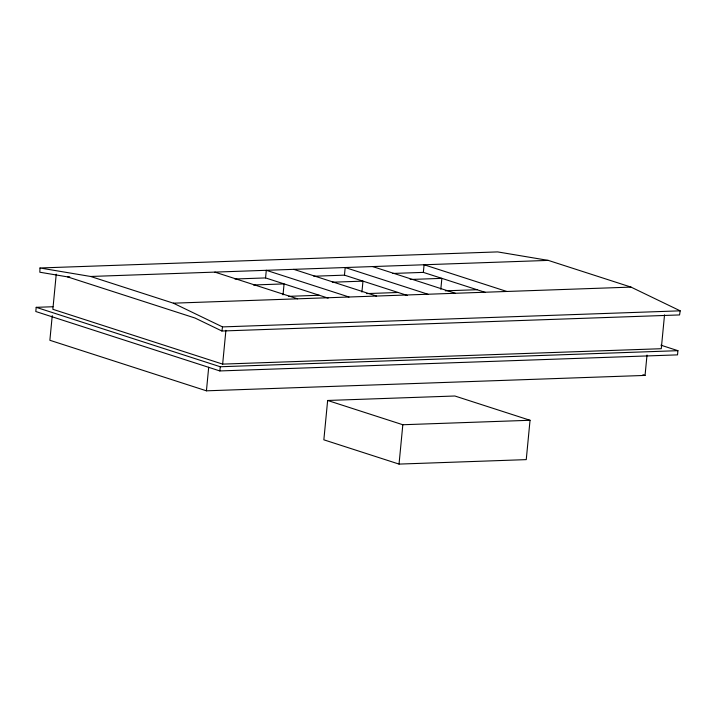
<?xml version="1.0" encoding="UTF-8"?>
<svg xmlns="http://www.w3.org/2000/svg" width="716" height="716" viewBox="0 0 716 716"><rect width="100%" height="100%" fill="white"/><g stroke="black" fill="none" stroke-linecap="round" stroke-linejoin="round"><path stroke-width="1.07" d="M39.989 267.981L39.828 272.223L67.537 276.877L194.994 318.02L221.897 331.007L679.565 314.933L680.2 310.834L631.02 287.107L548.304 260.4L497.656 251.907L39.989 267.981L90.637 276.474L173.353 303.181L222.533 326.908L680.2 310.834M52.948 306.743L36.203 307.334L35.8 311.523L219.857 370.942L677.524 354.868L677.927 350.679L660.904 345.184M52.25 315.631L49.869 340.279L206.432 390.82L645.053 375.417L647.013 355.055M56.242 274.165L52.859 309.303L222.649 364.113L661.271 348.71L664.529 314.888M206.432 390.82L208.696 367.245M219.857 370.942L220.26 366.753L36.203 307.334M222.649 364.113L225.907 330.291M328.125 298.125L265.564 277.924L266.298 270.308L349.014 297.006M283.026 294.84L284.082 283.903L253.437 284.986M327.642 400.468L323.847 439.821L399.036 464.093L526.251 459.627L530.037 420.274L454.857 396.002L327.642 400.468L402.822 424.74L530.037 420.274M407.476 295.502L344.459 275.15L345.193 267.533L427.908 294.24M361.92 292.065L362.976 281.137L332.331 282.211M399.036 464.093L402.822 424.74M485.332 292.397L423.353 272.384L424.087 264.768L506.803 291.466M440.814 289.291L441.87 278.363L410.134 279.482M221.897 331.007L222.533 326.908M67.537 276.877L69.765 276.797M90.637 276.474L548.304 260.4M234.92 278.998L265.564 277.924M313.814 276.233L344.459 275.15M392.708 273.458L423.353 272.384M288.602 296.335L319.246 295.26M366.404 293.605L398.141 292.486M445.298 290.83L477.035 289.72M173.353 303.181L631.02 287.107M220.26 366.753L677.927 350.679M372.651 266.567L455.367 293.274M642.932 374.728L645.053 375.417M293.757 269.341L376.473 296.048M214.863 272.116L297.579 298.814"/></g></svg>
